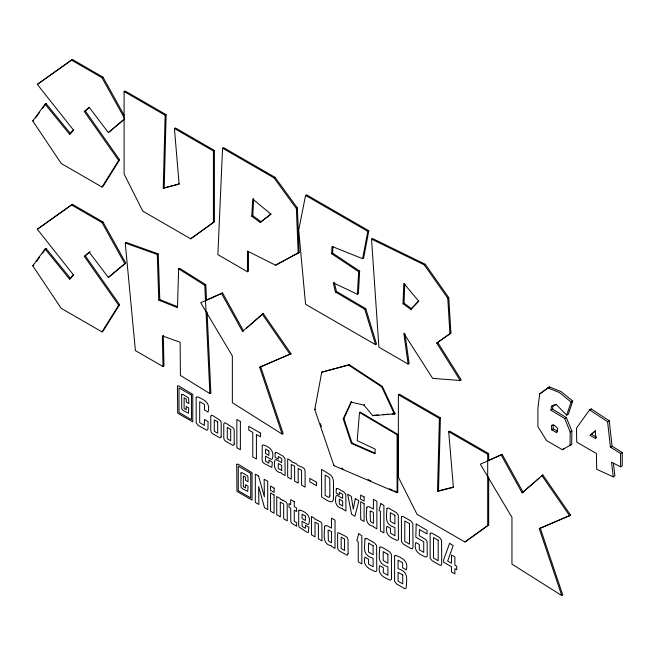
<?xml version="1.0" encoding="UTF-8"?>
<svg xmlns="http://www.w3.org/2000/svg" width="655" height="655" viewBox="0 0 655 655"><rect width="100%" height="100%" fill="white"/><g stroke="black" fill="none" stroke-linecap="round" stroke-linejoin="round"><path stroke-width="0.98" d="M570.194 431.956L570.063 445.277L571.709 444.327L571.84 431.006L566.362 417.571L552.574 409.162L550.92 410.112L564.716 418.52L570.194 431.956L571.84 431.006M163.234 188.206L165.142 115.247L166.133 114.674L125.097 90.98L124.098 91.553L124.098 173.976L142.782 211.156L190.679 238.805L214.414 221.742L214.414 150.445L175.409 127.922L174.418 128.495L179.118 184.178L163.234 188.206L179.175 183.842M164.225 187.633L166.133 114.674M487.688 460.915L488.679 460.342L488.679 453.637L449.674 431.121L448.683 431.694L453.383 487.369L437.507 491.406L439.407 418.447L440.406 417.874L399.362 394.179L398.371 394.752L398.371 477.167L417.047 514.347L464.944 542.004L488.679 524.933L488.679 477.012M437.507 491.406L438.498 490.832L440.406 417.874M205.514 300.629L206.513 300.055L205.793 284.72L179.617 268.288L178.627 268.861L177.48 307.678L158.788 300.113L157.266 254.476L158.256 253.903L159.779 299.54L158.788 300.113M403.046 303.773L403.808 283.378L418.545 300.981L410.791 309.414L403.046 303.773L404.037 303.2L404.757 283.828M247.467 271.743L247.467 251.053L275.55 265.209L299.155 252.453L297.378 207.995L275.018 177.325L223.56 147.621L222.569 148.194L217.869 254.648L247.467 271.743L248.466 271.17L248.466 251.463M251.79 216.273L252.683 199.03L270.851 214.07L260.174 222.43L251.79 216.273L252.781 215.7L253.673 198.457M375.569 344.694L364.769 309.234L335.417 291.991L333.264 282.829L357.401 294.267L358.67 271.678L331.61 253.706L331.995 246.444L362.608 258.692L363.607 258.119L368.814 230.765L306.556 194.822L305.566 195.395L298.705 230.175L305.566 304.28L375.569 344.694L376.56 344.121L365.76 308.661L336.416 291.418L334.255 282.256M331.61 253.706L332.601 253.133L332.936 246.779M332.601 253.133L359.66 271.104L358.391 293.694L357.401 294.267M350.982 402.121L363.943 405.052L372.703 415.688L395.096 413.764L382.389 386.466L349.352 364.753L321.761 372.187L314.768 409.531L333.952 465.656L397.102 492.724L397.765 492.339L397.765 434.38L360.152 412.077L359.497 412.462L357.204 440.635L375.25 449.142L374.742 453.694L351.358 443.427L343.228 418.922L350.982 402.121L351.645 401.736L343.891 418.537L343.228 418.922M550.92 410.112L551.502 406.28L556.332 404.684L566.714 415.139L568.36 414.189L572.74 401.089L561.139 391.633L549.48 386.909L539.712 393.892L537.902 408.032L537.902 426.716L546.671 440.627L562.391 449.707L564.045 448.757M552.574 409.162L553.148 405.33L556.054 404.372M362.608 258.692L367.823 231.338L368.814 230.765M566.714 415.139L571.094 402.039L572.74 401.089M45.072 104.137L69.594 134.283L70.584 133.71L46.063 103.564L45.072 104.137L32.75 120.938L61.21 163.488L101.992 187.035L118.637 160.401L119.628 159.828L85.322 110.965L89.465 107.322M119.628 159.828L102.982 186.462L101.992 187.035M45.072 248.982L69.594 279.136L70.584 278.563L46.063 248.409L45.072 248.982L32.75 265.783L61.21 308.333L101.992 331.88L118.637 305.246L119.628 304.673L85.322 255.818L90.153 251.561M119.628 304.673L102.982 331.307L101.992 331.88M613.252 476.848L611.516 462.225L620.604 466.802L622.25 465.852L622.25 452.531L612.065 446.145L609.232 420.739L591.252 408.949L589.606 409.899L576.457 428.141L576.719 442.133L596.435 453.522L596.697 469.291L613.252 476.848L614.906 475.898L613.391 463.224M590.057 410.603L591.252 408.949M35.501 117.966L39.611 112.365M42.542 108.362L46.063 103.564M36.68 261.214L39.611 257.21M42.542 253.207L46.063 248.409M69.594 134.283L73.278 129.813L37.327 84.405L72.369 59.466L102.982 77.143L124.114 115.239M70.584 133.71L73.655 129.985M69.594 279.136L73.278 274.658L37.327 229.25L72.369 204.311L102.982 221.988L125.727 262.999L108.345 277.442L89.162 252.134L84.331 256.392L118.637 305.246M70.584 278.563L73.655 274.83M410.791 309.414L418.889 301.112M590.122 435.378L595.338 430.63L595.853 438.686L590.122 435.378L595.493 431.031M282.158 434.109L232.353 402.71L232.353 355.927L200.717 302.757L221.554 293.522L242.514 331.438L263.204 313.491L291.025 353.749L259.667 367.299L282.158 434.109L283.148 433.536L260.665 366.726L291.025 353.749M246.542 328.188L263.204 313.491M561.761 595.534L511.956 564.143L511.956 517.352L480.32 464.182L501.157 454.947L522.117 492.863L542.807 474.916L570.628 515.182L539.27 528.724L561.761 595.534L562.751 594.961L540.269 528.151L570.628 515.182M522.117 492.863L534.472 482.268M535.986 480.934L539.016 478.256M541.292 476.25L542.807 474.916M118.637 160.401L84.331 111.538L89.162 107.289L108.345 132.597L124.344 119.325M108.345 132.597L124.737 118.727L101.992 77.716L71.37 60.039M108.345 277.442L125.727 262.999M260.174 222.43L271.08 214.095M549.48 386.909L539.712 393.892M190.679 238.805L214.414 221.742M464.944 542.004L488.679 524.933M72.369 59.466L37.327 84.405M72.369 204.311L37.327 229.25M450.918 333.067L437.704 342.45L461.21 379.925L460.219 380.498L436.713 343.023L450.918 333.067L448.757 297.648L425.259 264.276L372.531 238.535L371.532 239.108L378.901 347.191L408.13 364.065L409.121 363.492L404.937 333.682M101.992 77.716L102.982 77.143M32.75 120.938L33.741 120.364M84.331 111.538L85.322 110.965M174.418 128.495L213.424 151.018L214.414 150.445M71.37 204.884L101.992 222.561L102.982 221.988M32.75 265.783L33.741 265.209M84.331 256.392L85.322 255.818M163.332 335.352L163.971 365.94L162.98 366.513L135.405 350.597L125.244 243.03L126.235 242.456L158.256 253.903M222.569 148.194L274.027 177.898L275.018 177.325M298.164 253.026L296.387 208.56L297.378 207.995M178.627 268.861L204.794 285.293L205.793 284.72M221.554 293.522L222.544 292.949L243.513 330.865L242.514 331.438M275.55 265.209L299.155 252.453M358.67 271.678L359.66 271.104M335.417 291.991L336.416 291.418M371.532 239.108L424.26 264.849L425.259 264.276M162.98 366.513L162.342 335.925L180.15 342.246L180.403 375.405L209.878 393.598L210.869 393.025L207.078 312.132M259.667 367.299L260.665 366.726M364.769 309.234L365.76 308.661M449.928 333.641L447.766 298.221L448.757 297.648M321.761 372.187L349.352 364.753M314.768 409.531L315.432 409.154M436.713 343.023L437.704 342.45M348.697 365.138L381.726 386.851L382.389 386.466M363.943 405.052L364.606 404.667M351.358 443.427L352.022 443.042L375.405 453.309M333.952 465.656L334.615 465.279M397.102 492.724L397.102 434.764L397.765 434.38M551.502 406.28L553.148 405.33M448.683 431.694L487.688 454.21L488.679 453.637M501.157 454.947L502.148 454.374L523.116 492.29M564.716 418.52L566.362 417.571M551.633 429.795L556.725 432.734L557.757 428.567L554.531 425.365L551.502 425.332L551.633 429.795L553.279 428.845L557.52 431.293M589.606 409.899L607.586 421.697L609.232 420.739M562.391 449.707L571.709 444.327M607.586 421.697L610.419 447.095L612.065 446.145M620.604 466.802L620.604 453.481L622.25 452.531M539.27 528.724L540.269 528.151M206.513 300.055L222.544 292.949M488.679 460.342L502.148 454.374M438.498 490.832L453.44 487.033M373.366 415.303L378.303 414.959M383.24 414.607L388.186 414.255M392.132 413.976L395.096 413.764M460.219 380.498L432.652 378.361L403.808 333.264L408.13 364.065M125.244 243.03L157.266 254.476M547.826 387.858L559.493 392.582L571.094 402.039M159.779 299.54L177.538 306.728M341.116 468.063L342.974 468.857M368.044 479.607L370.836 480.803M389.406 488.761L392.189 489.956M394.048 490.751L397.765 492.339M305.566 195.395L367.823 231.338M124.098 91.553L165.142 115.247M591.768 434.421L596.68 437.262M398.371 394.752L439.407 418.447M359.497 412.462L397.102 434.764M610.419 447.095L620.604 453.481M404.037 303.2L411.79 308.841M252.781 215.7L261.173 221.857M274.027 177.898L296.387 208.56M424.26 264.849L447.766 298.221M541.816 475.489L569.637 515.755M262.213 314.064L290.034 354.322M101.992 222.561L124.737 263.572M381.726 386.851L394.433 414.148M320.393 423.662L321.384 426.569M343.891 418.537L352.022 443.042M204.794 285.293L209.878 393.598M553.148 424.383L553.279 428.845M487.688 454.21L487.688 525.506M213.424 151.018L213.424 222.315M416.195 524.041L415.819 537.215L423.728 541.791L423.728 552.37L419.315 549.823L419.315 544.493L415.819 542.471C413.37 550.839 418.905 554.474 426.02 557.069L427.101 556.431L427.232 555.415L427.101 541.603L426.02 539.728L419.274 535.684L419.495 529.551L427.068 533.923L427.068 530.321L416.195 524.041M324.61 526.808C324.479 533.366 321.859 544.624 331.471 545.738L331.471 546.368L335.032 548.423L335.032 520.168L331.471 518.105L331.471 528.126L327.164 525.736L325.298 525.662L324.61 526.808M366.743 507.813C366.612 514.2 364.057 525.163 373.415 526.243L373.415 526.857L376.887 528.855L376.887 501.345L373.415 499.339L373.415 509.099L369.224 506.765L367.406 506.7L366.743 507.813M196.172 397.446L196.172 422.794L198.211 425.423L206.816 430.237L207.938 429.59L208.077 421.55L204.434 419.446L204.434 425.39L199.693 422.655L199.693 401.646L204.434 404.389L204.434 409.964L208.077 412.069C210.427 402.85 205.023 399.984 197.261 396.774L196.172 397.446M365.007 538.934C364.499 548.53 362.428 555.162 373.129 558.289L373.129 566.788L368.569 564.151L368.569 559.206L364.966 557.127C362.461 565.535 368.634 568.966 375.52 571.635L376.625 570.98L376.756 569.932L376.617 545.64L374.521 542.962L367.046 538.647L365.416 538.361L365.007 538.934M379.769 547.457C379.261 557.053 377.19 563.685 387.891 566.812L387.891 575.311L383.331 572.675L383.331 567.729L379.728 565.658C377.223 574.058 383.396 577.489 390.282 580.158L391.387 579.511L391.526 578.455L391.379 554.163L389.283 551.485L381.808 547.171L380.178 546.884L379.769 547.457M386.99 508.608C386.36 517.417 384.632 524.786 394.899 527.447L394.899 535.725L390.454 533.154L390.454 528.339L386.949 526.317C384.51 534.496 390.519 537.837 397.225 540.441L398.297 539.802L398.428 538.787L398.289 515.133L396.25 512.529L388.972 508.329L388.047 507.952L386.99 508.608M394.597 556.013L394.605 581.362L396.684 584.023L404.11 588.305L405.077 588.706L406.182 588.051C406.706 578.455 408.745 571.815 398.06 568.687L398.06 560.181L402.661 562.833L402.661 567.787L406.256 569.858C408.753 561.458 402.588 558.019 395.685 555.342L394.597 556.013M181.697 394.719L181.697 408.72L183.072 410.472L188.427 413.141L188.796 407.926L186.274 406.468L186.274 409.702L184.12 408.458L184.12 397.806L186.274 399.051L186.274 402.08L188.796 403.537L188.706 398.764L187.969 397.462L183.072 394.523L181.697 394.719M240.966 472.943L240.966 486.952L242.342 488.704L247.705 491.365L248.065 486.157L245.551 484.7L245.551 487.934L243.39 486.69L243.39 476.029L245.551 477.282L245.551 480.311L248.065 481.769L247.975 476.996L247.238 475.694L242.342 472.754L240.966 472.943M401.425 516.942L401.425 541.611L403.406 544.174L410.832 548.464L412.445 548.759L412.986 547.187L412.846 523.533L410.832 520.946L403.455 516.689L401.834 516.386L401.425 516.942M430.139 533.514L430.139 558.191L432.12 560.745L439.546 565.036L441.159 565.339L441.699 563.767L441.56 540.113L439.546 537.526L432.169 533.26L430.548 532.957L430.139 533.514M177.423 386.073L177.685 413.166L192.775 421.877L192.775 394.433L178.741 385.918L177.423 386.073M236.692 464.305L236.954 491.397L252.052 500.109L252.052 472.656L238.011 464.149L236.692 464.305M328.147 530.435L328.36 540.883L331.471 542.815L331.471 531.582L328.744 530.091L328.147 530.435M370.181 511.342L370.386 521.511L373.415 523.394L373.415 512.456L370.763 511.006L370.181 511.342M221.185 436.426L221.062 437.343L220.064 437.9L212.785 433.839L211.27 432.398L210.771 430.417L210.771 416.695L211.27 415.295L212.785 415.598L220.686 420.723L221.185 422.704L221.185 436.426M234.179 443.934L234.056 444.851L233.065 445.408L225.778 441.339L224.272 439.906L223.764 437.917L223.764 424.194L224.272 422.794L225.778 423.105L233.679 428.231L234.179 430.212L234.179 443.934M348.051 553.68L347.551 555.088L346.929 555.153L339.65 551.092L338.136 549.651L337.628 547.67L337.628 533.948L338.136 532.54L346.061 536.551L347.551 537.976L348.051 539.957L348.051 553.68M262.254 445.433L262.123 460.064L262.63 462.053L264.145 463.486L271.833 467.367L272.341 462.152L268.91 460.178L268.91 463.208L265.553 461.267L265.553 456.158L271.35 459.507L272.341 458.942C274.51 451.107 270.327 447.201 263.261 444.884L262.254 445.433M275.182 452.9L275.059 457.223L278.293 459.089L278.293 456.494L281.724 458.467L281.724 462.659L276.009 459.499L274.994 460.047C273.266 465.918 274.887 472.28 281.691 472.992L281.691 473.622L285.113 475.595L284.99 458.557L283.132 456.216L277.073 452.72L275.567 452.408L275.182 452.9M298.77 510.523L298.647 525.163L299.147 527.144L306.835 532.147L308.349 532.458L308.857 527.242L305.435 525.269L305.435 528.298L302.07 526.358L302.07 521.249L307.875 524.598L308.857 524.033C311.035 516.197 306.851 512.292 299.777 509.975L298.77 510.523M336.285 488.9L336.162 493.109L339.315 494.934L339.315 492.396L342.647 494.32L342.647 498.406L337.079 495.327L336.097 495.86C334.41 501.574 335.999 507.764 342.614 508.46L342.614 509.074L345.946 510.998L345.832 494.41L344.014 492.126L338.127 488.728L337.268 488.368L336.285 488.9M329.891 495.851L329.342 497.292L328.663 497.342L325.15 495.458L325.15 475.014L328.712 477.217L329.76 478.969L329.891 495.851M333.469 498.602C333.141 506.069 324.25 498.185 321.589 496.932L321.589 469.422L330.75 475.063L332.765 478.035L333.469 481.499L333.469 498.602M355.297 498.643L353.274 509.14L351.244 496.302L347.674 494.238L351.596 514.298L354.928 516.222L358.858 500.698L355.297 498.643M358.727 533.841L356.836 540.514L358.244 541.89L358.244 561.826L361.838 563.906L361.838 535.643L358.727 533.841M380.874 503.646L379.032 510.147L380.399 511.481L380.399 530.886L383.904 532.908L383.904 505.398L380.874 503.646M449.584 543.314L443.656 559.779L443.656 562.227L451.483 566.747L451.483 571.93L454.881 573.886L454.881 568.704L456.691 569.752L456.691 566.248L454.881 565.208L454.881 556.922L451.483 554.965L451.483 563.243L447.652 561.032L453.203 545.566L449.584 543.314M293.743 462.545L291.262 461.578L291.262 460.907L287.676 458.836L287.676 477.077L291.262 479.149L291.262 464.428L294.619 466.294L294.619 481.089L298.189 483.144L298.189 468.431L301.554 470.298L301.554 485.085L305.099 487.14L305.099 471.043L304.616 469.095L303.142 467.695L297.861 465.459L296.265 463.724L293.743 462.545M282.804 500.248L280.315 499.266L280.315 498.594L276.738 496.531L276.738 514.764L280.315 516.836L280.315 502.115L283.68 503.99L283.68 518.776L287.275 520.856L287.152 503.72L286.178 502.049L282.804 500.248M317.519 520.291L315.03 519.309L315.03 518.637L311.452 516.574L311.452 534.808L315.03 536.879L315.03 522.158L318.395 524.033L318.395 538.819L321.99 540.899L321.867 523.763L320.893 522.092L317.519 520.291M281.724 470.356L278.293 468.522L278.293 463.478L281.724 465.459L281.724 470.356M342.647 505.889L339.315 504.104L339.315 499.2L342.647 501.124L342.647 505.889M240.369 421.501L236.856 419.47L236.856 447.733L240.369 449.764L240.369 421.501M260.453 433.094L248.736 426.331L248.736 430.073L252.773 432.406L252.773 456.928L256.416 459.032L256.416 434.502L260.453 436.836L260.453 433.094M191.457 395.121L179.003 387.932L179.003 412.494L191.457 419.683L191.457 395.121M364.131 497.039L360.643 495.024L360.643 499.175L364.131 501.19L364.131 497.039M394.899 515.28L390.347 512.652L390.347 521.339L394.899 523.959L394.899 515.28M409.498 523.705L404.79 520.995L404.79 541.439L409.498 544.149L409.498 523.705M438.211 540.285L433.504 537.567L433.504 558.011L438.211 560.729L438.211 540.285M364.098 503.72L360.676 501.746L360.676 519.497L364.098 521.478L364.098 503.72M268.91 451.041L265.553 449.101L265.553 453.465L268.91 455.405L268.91 451.041M217.681 421.877L214.283 419.912L214.283 431.277L217.681 433.233L217.681 421.877M230.675 429.377L227.285 427.42L227.285 438.776L230.675 440.733L230.675 429.377M316.561 482.293L309.799 478.387L309.799 481.81L316.561 485.715L316.561 482.293M258.512 475.988L255.311 474.138L255.311 502.401L258.872 504.456L258.643 486.534L264.505 507.707L267.707 509.557L267.707 481.294L264.145 479.239L264.383 496.801L258.512 475.988M250.726 473.352L238.281 466.163L238.281 490.726L250.726 497.906L250.726 473.352M274.109 488.131L270.523 486.067L270.523 490.325L274.109 492.396L274.109 488.131M373.129 545.787L368.454 543.093L368.454 552.009L373.129 554.711L373.129 545.787M387.891 554.31L383.216 551.616L383.216 560.533L387.891 563.234L387.891 554.31M294.267 501.705L290.697 499.642L290.697 504.587L289.011 503.613L289.011 507.134L290.697 508.116L290.82 521.634L291.819 523.337L296.658 526.268L296.658 522.747L294.267 521.364L294.267 510.171L296.568 511.498L296.568 507.977L294.267 506.651L294.267 501.705M274.077 494.992L270.556 492.961L270.556 511.203L274.077 513.233L274.077 494.992M305.435 516.132L302.07 514.191L302.07 518.555L305.435 520.504L305.435 516.132M344.546 539.13L341.149 537.166L341.149 548.53L344.546 550.487L344.546 539.13M402.735 574.984L398.06 572.282L398.06 581.182L402.735 583.883L402.735 574.984"/></g></svg>
